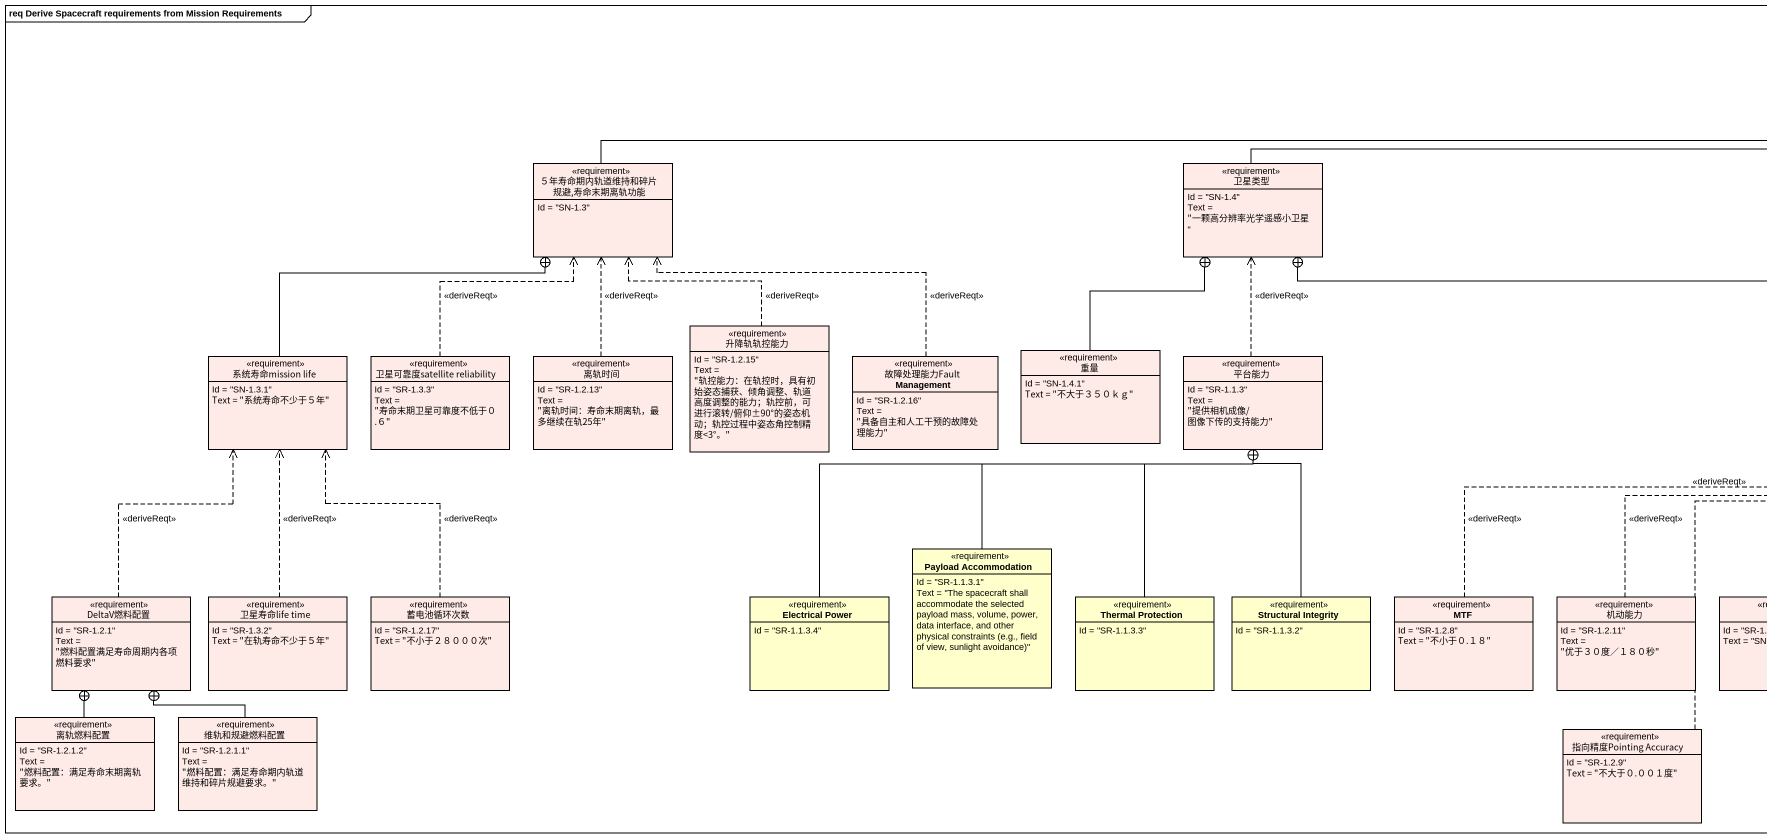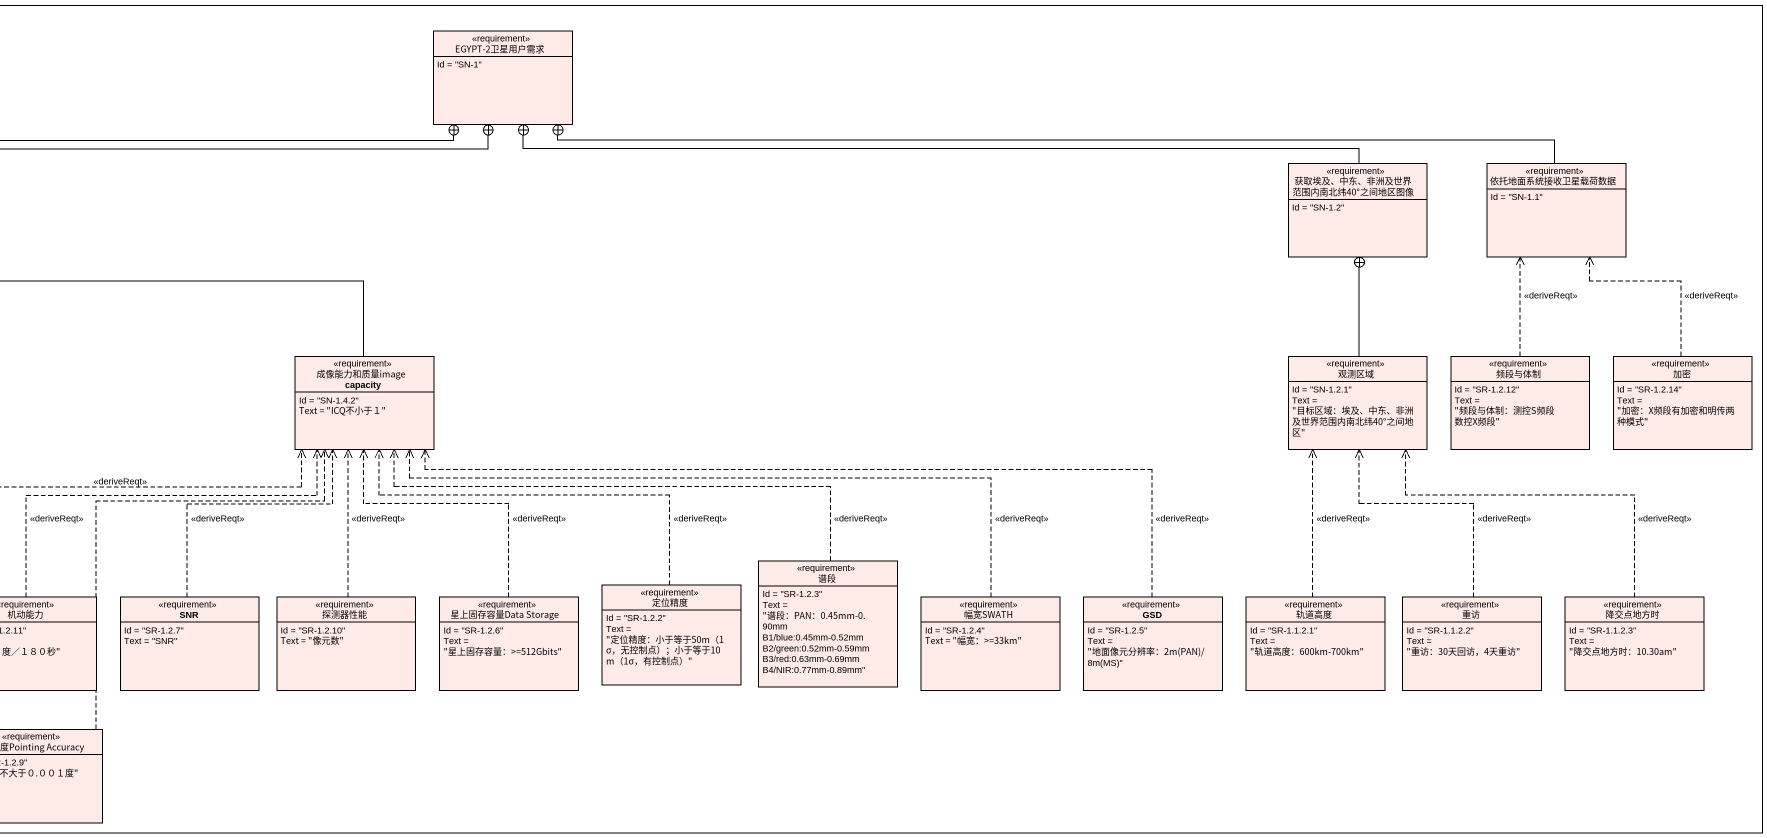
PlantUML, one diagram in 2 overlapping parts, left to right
@startuml
mainframe req Derive Spacecraft requirements from Mission Requirements
hide circle
hide empty members
class "EGYPT-2卫星用户需求" as EGYPT_2卫星用户需求 <<requirement>> #FEEBE8 {
  Id = "SN-1"
}
class "５年寿命期内轨道维持和碎片规避,寿命末期离轨功能" as 年寿命期内轨道维持和碎片规避_寿命末期离轨功能 <<requirement>> #FEEBE8 {
  Id = "SN-1.3"
}
class 卫星类型 <<requirement>> #FEEBE8 {
  Id = "SN-1.4"
  Text = "一颗高分辨率光学遥感小卫星"
}
class "获取埃及、中东、非洲及世界范围内南北纬40°之间地区图像" as 获取埃及_中东_非洲及世界范围内南北纬40_之间地区图像 <<requirement>> #FEEBE8 {
  Id = "SN-1.2"
}
class 依托地面系统接收卫星载荷数据 <<requirement>> #FEEBE8 {
  Id = "SN-1.1"
}
class "系统寿命mission life" as 系统寿命mission_life <<requirement>> #FEEBE8 {
  Id = "SN-1.3.1"
  Text = "系统寿命不少于５年"
}
class "卫星可靠度satellite reliability" as 卫星可靠度satellite_reliability <<requirement>> #FEEBE8 {
  Id = "SR-1.3.3"
  Text = "寿命末期卫星可靠度不低于０.６"
}
class 离轨时间 <<requirement>> #FEEBE8 {
  Id = "SR-1.2.13"
  Text = "离轨时间：寿命末期离轨，最多继续在轨25年"
}
class 升降轨轨控能力 <<requirement>> #FEEBE8 {
  Id = "SR-1.2.15"
  Text = "轨控能力：在轨控时，具有初始姿态捕获、倾角调整、轨道高度调整的能力；轨控前，可进行滚转/俯仰±90°的姿态机动；轨控过程中姿态角控制精度<3°。"
}
class "故障处理能力Fault Management" as 故障处理能力Fault_Management <<requirement>> #FEEBE8 {
  Id = "SR-1.2.16"
  Text = "具备自主和人工干预的故障处理能力"
}
class 重量 <<requirement>> #FEEBE8 {
  Id = "SN-1.4.1"
  Text = "不大于３５０ｋｇ"
}
class 平台能力 <<requirement>> #FEEBE8 {
  Id = "SR-1.1.3"
  Text = "提供相机成像/图像下传的支持能力"
}
class "成像能力和质量image capacity" as 成像能力和质量image_capacity <<requirement>> #FEEBE8 {
  Id = "SN-1.4.2"
  Text = "ICQ不小于１"
}
class 观测区域 <<requirement>> #FEEBE8 {
  Id = "SN-1.2.1"
  Text = "目标区域：埃及、中东、非洲及世界范围内南北纬40°之间地区"
}
class 频段与体制 <<requirement>> #FEEBE8 {
  Id = "SR-1.2.12"
  Text = "频段与体制：测控S频段 数控X频段"
}
class 加密 <<requirement>> #FEEBE8 {
  Id = "SR-1.2.14"
  Text = "加密：X频段有加密和明传两种模式"
}
class "Payload Accommodation" as Payload_Accommodation <<requirement>> {
  Id = "SR-1.1.3.1"
  {field} Text = "The spacecraft shall accommodate the selected payload mass, volume, power, data interface, and other physical constraints (e.g., field of view, sunlight avoidance)"
}
class 定位精度 <<requirement>> #FEEBE8 {
  Id = "SR-1.2.2"
  Text = "定位精度：小于等于50m（1σ，无控制点）；小于等于10m（1σ，有控制点）"
}
class 谱段 <<requirement>> #FEEBE8 {
  Id = "SR-1.2.3"
  Text = "谱段：PAN：0.45mm-0.90mm B1/blue:0.45mm-0.52mm B2/green:0.52mm-0.59mm B3/red:0.63mm-0.69mm B4/NIR:0.77mm-0.89mm"
}
class DeltaV燃料配置 <<requirement>> #FEEBE8 {
  Id = "SR-1.2.1"
  Text = "燃料配置满足寿命周期内各项燃料要求"
}
class "卫星寿命life time" as 卫星寿命life_time <<requirement>> #FEEBE8 {
  Id = "SR-1.3.2"
  Text = "在轨寿命不少于５年"
}
class 蓄电池循环次数 <<requirement>> #FEEBE8 {
  Id = "SR-1.2.17"
  Text = "不小于２８０００次"
}
class "Electrical Power" as Electrical_Power <<requirement>> {
  Id = "SR-1.1.3.4"
}
class "Thermal Protection" as Thermal_Protection <<requirement>> {
  Id = "SR-1.1.3.3"
}
class "Structural Integrity" as Structural_Integrity <<requirement>> {
  Id = "SR-1.1.3.2"
}
class MTF <<requirement>> #FEEBE8 {
  Id = "SR-1.2.8"
  Text = "不小于０.１８"
}
class 机动能力 <<requirement>> #FEEBE8 {
  Id = "SR-1.2.11"
  Text = "优于３０度／１８０秒"
}
class SNR <<requirement>> #FEEBE8 {
  Id = "SR-1.2.7"
  Text = "SNR"
}
class 探测器性能 <<requirement>> #FEEBE8 {
  Id = "SR-1.2.10"
  Text = "像元数"
}
class "星上固存容量Data Storage" as 星上固存容量Data_Storage <<requirement>> #FEEBE8 {
  Id = "SR-1.2.6"
  Text = "星上固存容量：>=512Gbits"
}
class 幅宽SWATH <<requirement>> #FEEBE8 {
  Id = "SR-1.2.4"
  Text = "幅宽：>=33km"
}
class GSD <<requirement>> #FEEBE8 {
  Id = "SR-1.2.5"
  {field} Text = "地面像元分辨率：2m(PAN)/8m(MS)"
}
class 轨道高度 <<requirement>> #FEEBE8 {
  Id = "SR-1.1.2.1"
  Text = "轨道高度：600km-700km"
}
class 重访 <<requirement>> #FEEBE8 {
  Id = "SR-1.1.2.2"
  Text = "重访：30天回访，4天重访"
}
class 降交点地方时 <<requirement>> #FEEBE8 {
  Id = "SR-1.1.2.3"
  Text = "降交点地方时：10.30am"
}
class 离轨燃料配置 <<requirement>> #FEEBE8 {
  Id = "SR-1.2.1.2"
  Text = "燃料配置：满足寿命末期离轨要求。"
}
class 维轨和规避燃料配置 <<requirement>> #FEEBE8 {
  Id = "SR-1.2.1.1"
  Text = "燃料配置：满足寿命期内轨道维持和碎片规避要求。"
}
class "指向精度Pointing Accuracy" as 指向精度Pointing_Accuracy <<requirement>> #FEEBE8 {
  Id = "SR-1.2.9"
  Text = "不大于０.００１度"
}
年寿命期内轨道维持和碎片规避_寿命末期离轨功能 -right-+ EGYPT_2卫星用户需求
卫星类型 -right-+ EGYPT_2卫星用户需求
获取埃及_中东_非洲及世界范围内南北纬40_之间地区图像 -left-+ EGYPT_2卫星用户需求
依托地面系统接收卫星载荷数据 -left-+ EGYPT_2卫星用户需求
系统寿命mission_life -right-+ 年寿命期内轨道维持和碎片规避_寿命末期离轨功能
卫星可靠度satellite_reliability .up.> 年寿命期内轨道维持和碎片规避_寿命末期离轨功能 : <<deriveReqt>>
离轨时间 .up.> 年寿命期内轨道维持和碎片规避_寿命末期离轨功能 : <<deriveReqt>>
升降轨轨控能力 .up.> 年寿命期内轨道维持和碎片规避_寿命末期离轨功能 : <<deriveReqt>>
故障处理能力Fault_Management .left.> 年寿命期内轨道维持和碎片规避_寿命末期离轨功能 : <<deriveReqt>>
重量 -up-+ 卫星类型
平台能力 .up.> 卫星类型 : <<deriveReqt>>
成像能力和质量image_capacity -left-+ 卫星类型
观测区域 -up-+ 获取埃及_中东_非洲及世界范围内南北纬40_之间地区图像
频段与体制 .up.> 依托地面系统接收卫星载荷数据 : <<deriveReqt>>
加密 .up.> 依托地面系统接收卫星载荷数据 : <<deriveReqt>>
Payload_Accommodation -up-+ 平台能力
定位精度 .up.> 成像能力和质量image_capacity : <<deriveReqt>>
谱段 .left.> 成像能力和质量image_capacity : <<deriveReqt>>
DeltaV燃料配置 .up.> 系统寿命mission_life : <<deriveReqt>>
卫星寿命life_time .up.> 系统寿命mission_life : <<deriveReqt>>
蓄电池循环次数 .up.> 系统寿命mission_life : <<deriveReqt>>
Electrical_Power -right-+ 平台能力
Thermal_Protection -up-+ 平台能力
Structural_Integrity -up-+ 平台能力
MTF .right.> 成像能力和质量image_capacity : <<deriveReqt>>
机动能力 .up.> 成像能力和质量image_capacity : <<deriveReqt>>
SNR .up.> 成像能力和质量image_capacity : <<deriveReqt>>
探测器性能 .up.> 成像能力和质量image_capacity : <<deriveReqt>>
星上固存容量Data_Storage .up.> 成像能力和质量image_capacity : <<deriveReqt>>
幅宽SWATH .left.> 成像能力和质量image_capacity : <<deriveReqt>>
GSD .left.> 成像能力和质量image_capacity : <<deriveReqt>>
轨道高度 .up.> 观测区域 : <<deriveReqt>>
重访 .up.> 观测区域 : <<deriveReqt>>
降交点地方时 .up.> 观测区域 : <<deriveReqt>>
离轨燃料配置 -up-+ DeltaV燃料配置
维轨和规避燃料配置 -up-+ DeltaV燃料配置
指向精度Pointing_Accuracy .up.> 成像能力和质量image_capacity : <<deriveReqt>>
@enduml
